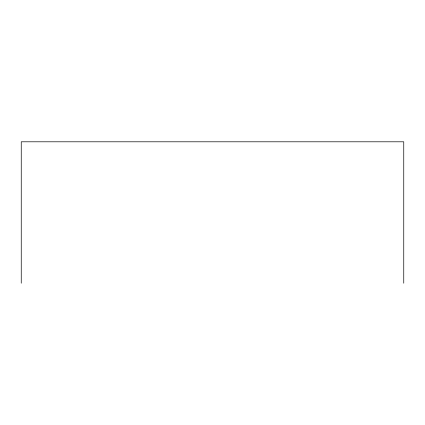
<?xml version="1.0" encoding="UTF-8"?>
<svg xmlns="http://www.w3.org/2000/svg" width="425" height="425" viewBox="0 0 425 425"><rect width="100%" height="100%" fill="white"/><g stroke="black" fill="none" stroke-linecap="round" stroke-linejoin="round"><path stroke-width="0.64" d="M403.75 283.204L403.75 141.796L21.25 141.796L21.25 283.204"/></g></svg>
